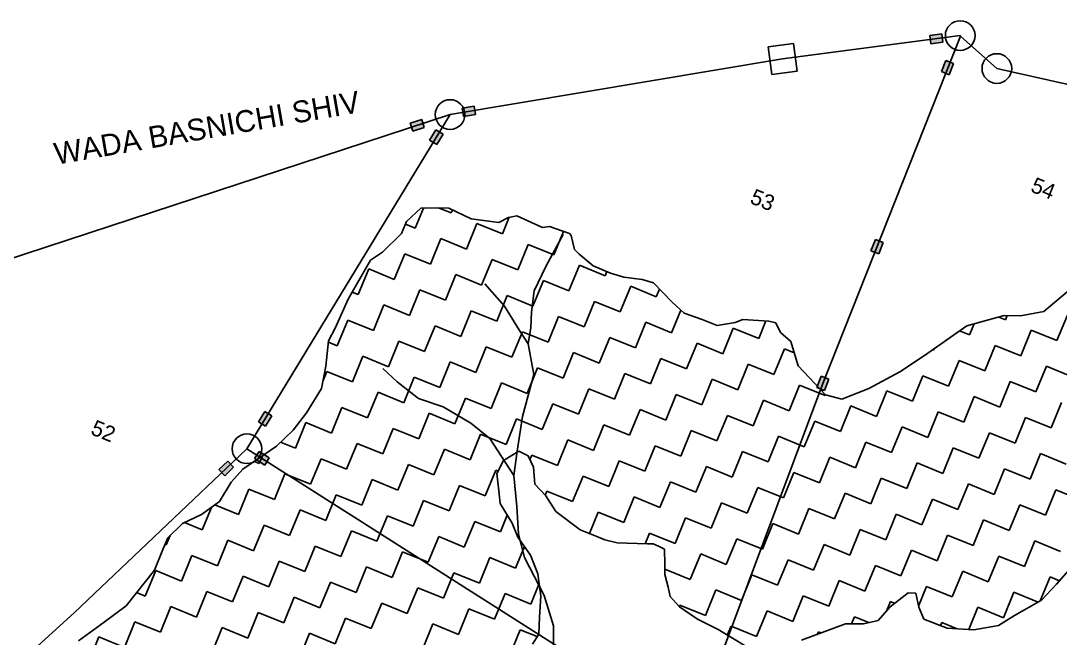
# Model space of a CAD drawing. Header units: metres. Extents: x 318181 to 320500, y 1884939 to 1886512.
# Drawn here: x 319371 to 319977, y 1886151 to 1886512 of the extents above; entities that cross this region are included whole.
import ezdxf

# ---------------------------------------------------------------- set-up
doc = ezdxf.new("R2010")
doc.units = ezdxf.units.M
for name, color, linetype in [('LINE_WATER', 4, 'Continuous'), ('POLY_HATCH', 12, 'Continuous'), ('POLY_PARCEL', 6, 'Continuous'), ('SYM_STONE', 1, 'Continuous'), ('TEXT_MAPOUT', 7, 'Continuous'), ('TEXT_PARCEL', 7, 'Continuous'), ('V_BOUND_LINE', 7, 'Continuous')]:
    doc.layers.add(name, color=color, linetype=linetype)
doc.styles.add('TEXT_MAP', font='')
doc.styles.get('TEXT_MAP').set_extended_font_data('Kruti Dev 050')

msp = doc.modelspace()

# ---------------------------------------------------------------- hatches: boundary and pattern name
for points in [[(319908.76, 1886499.49), (319908.12, 1886504.34), (319901.1, 1886503.42), (319901.74, 1886498.56)], [(319907.85, 1886482.26), (319912.4, 1886480.46), (319915.01, 1886487.04), (319910.46, 1886488.85)], [(319628.12, 1886460.88), (319628.92, 1886456.05), (319635.91, 1886457.21), (319635.1, 1886462.05)], [(319606.03, 1886449.7), (319604.51, 1886454.36), (319597.78, 1886452.15), (319599.31, 1886447.49)], [(319616.99, 1886445.79), (319612.8, 1886448.33), (319609.12, 1886442.28), (319613.31, 1886439.74)], [(319866.75, 1886377.7), (319871.31, 1886375.91), (319873.89, 1886382.5), (319869.33, 1886384.29)], [(319835.11, 1886297.78), (319839.7, 1886296.06), (319842.18, 1886302.7), (319837.6, 1886304.41)], [(319509.24, 1886277.85), (319513.42, 1886275.3), (319517.1, 1886281.36), (319512.91, 1886283.9)], [(319509.6, 1886260.54), (319506.97, 1886256.41), (319512.95, 1886252.61), (319515.57, 1886256.74)], [(319494.66, 1886251.25), (319491.29, 1886254.8), (319486.15, 1886249.93), (319489.53, 1886246.37)]]:
    msp.add_hatch(color=256).paths.add_polyline_path(points)

# ---------------------------------------------------------------- linework, layer by layer
for p, q in [((319901.1, 1886503.42), (319908.12, 1886504.34)), ((319901.74, 1886498.56), (319901.1, 1886503.42)), ((319908.76, 1886499.49), (319901.74, 1886498.56)), ((319908.12, 1886504.34), (319908.76, 1886499.49)), ((319907.85, 1886482.26), (319910.46, 1886488.85)), ((319910.46, 1886488.85), (319915.01, 1886487.04)), ((319915.01, 1886487.04), (319912.4, 1886480.46)), ((319912.4, 1886480.46), (319907.85, 1886482.26)), ((319628.12, 1886460.88), (319635.1, 1886462.05)), ((319628.92, 1886456.05), (319628.12, 1886460.88)), ((319635.91, 1886457.21), (319628.92, 1886456.05)), ((319635.1, 1886462.05), (319635.91, 1886457.21)), ((319597.78, 1886452.15), (319604.51, 1886454.36)), ((319599.31, 1886447.49), (319597.78, 1886452.15)), ((319604.51, 1886454.36), (319606.03, 1886449.7)), ((319606.03, 1886449.7), (319599.31, 1886447.49)), ((319609.12, 1886442.28), (319612.8, 1886448.33)), ((319612.8, 1886448.33), (319616.99, 1886445.79)), ((319616.99, 1886445.79), (319613.31, 1886439.74)), ((319613.31, 1886439.74), (319609.12, 1886442.28)), ((319866.75, 1886377.7), (319869.33, 1886384.29)), ((319869.33, 1886384.29), (319873.89, 1886382.5)), ((319871.31, 1886375.91), (319866.75, 1886377.7)), ((319873.89, 1886382.5), (319871.31, 1886375.91)), ((319835.11, 1886297.78), (319837.6, 1886304.41)), ((319837.6, 1886304.41), (319842.18, 1886302.7)), ((319842.18, 1886302.7), (319839.7, 1886296.06)), ((319839.7, 1886296.06), (319835.11, 1886297.78)), ((319509.24, 1886277.85), (319512.91, 1886283.9)), ((319512.91, 1886283.9), (319517.1, 1886281.36)), ((319517.1, 1886281.36), (319513.42, 1886275.3)), ((319513.42, 1886275.3), (319509.24, 1886277.85)), ((319506.97, 1886256.41), (319509.6, 1886260.54)), ((319512.95, 1886252.61), (319506.97, 1886256.41)), ((319509.6, 1886260.54), (319515.57, 1886256.74)), ((319515.57, 1886256.74), (319512.95, 1886252.61)), ((319486.15, 1886249.93), (319491.29, 1886254.8)), ((319494.66, 1886251.25), (319489.53, 1886246.37)), ((319491.29, 1886254.8), (319494.66, 1886251.25)), ((319489.53, 1886246.37), (319486.15, 1886249.93))]:
    msp.add_line(p, q)
for centre in [(319918.82, 1886503.28), (319940.21, 1886484.08), (319621.06, 1886457.22), (319502.55, 1886262.12)]:
    msp.add_circle(centre, 8.66)
at = {"layer": 'LINE_WATER'}
for p, q in [((319677.09, 1886368.96), (319687.15, 1886387.15)), ((319670.12, 1886354.38), (319677.09, 1886368.96)), ((319652.8, 1886345.24), (319641.35, 1886358.43)), ((319668.54, 1886342.06), (319670.12, 1886354.38)), ((319661.63, 1886331.1), (319652.8, 1886345.24)), ((319668.23, 1886332.86), (319668.54, 1886342.06)), ((319666.59, 1886323.39), (319661.63, 1886331.1)), ((319666.59, 1886323.39), (319668.23, 1886332.86)), ((319669.99, 1886305.39), (319666.59, 1886323.39)), ((319590.15, 1886301.11), (319581.8, 1886308.98)), ((319663.44, 1886280.9), (319669.99, 1886305.39)), ((319602.67, 1886291.53), (319590.15, 1886301.11)), ((319617.03, 1886286.48), (319602.67, 1886291.53)), ((319633.25, 1886277.02), (319617.03, 1886286.48)), ((319660.27, 1886260.72), (319663.44, 1886280.9)), ((319644.21, 1886268.08), (319633.25, 1886277.02)), ((319658.32, 1886246.51), (319644.21, 1886268.08)), ((319658.32, 1886246.51), (319660.27, 1886260.72)), ((319660.04, 1886228.38), (319658.32, 1886246.51)), ((319660.94, 1886212.2), (319660.04, 1886228.38)), ((319664.51, 1886198.59), (319660.94, 1886212.2)), ((319675.97, 1886176.48), (319664.51, 1886198.59)), ((319681.53, 1886158.8), (319675.97, 1886176.48)), ((319681.48, 1886146.26), (319681.53, 1886158.8))]:
    msp.add_line(p, q, dxfattribs=at)
at = {"layer": 'POLY_HATCH'}
for p, q in [((319595.66, 1886394.76), (319604.01, 1886402.47)), ((319604.01, 1886402.47), (319614.46, 1886402.65)), ((319614.46, 1886402.65), (319620.33, 1886402.48)), ((319620.33, 1886402.48), (319633.42, 1886396.39)), ((319633.42, 1886396.39), (319649.6, 1886394.23)), ((319649.6, 1886394.23), (319655.23, 1886397.12)), ((319655.23, 1886397.12), (319660.08, 1886398.1)), ((319660.08, 1886398.1), (319675.08, 1886391.24)), ((319592.81, 1886387.77), (319595.66, 1886394.76)), ((319675.08, 1886391.24), (319679.03, 1886391.84)), ((319679.03, 1886391.84), (319690.74, 1886387.8)), ((319581.64, 1886376.77), (319592.81, 1886387.77)), ((319690.74, 1886387.8), (319691.75, 1886386.65)), ((319691.75, 1886386.65), (319693.61, 1886378.48)), ((319693.61, 1886378.48), (319696.27, 1886375.91)), ((319561.56, 1886349.4), (319574.6, 1886372.24)), ((319574.6, 1886372.24), (319581.64, 1886376.77)), ((319696.27, 1886375.91), (319704.51, 1886368.84)), ((319704.51, 1886368.84), (319714.68, 1886364.69)), ((319714.68, 1886364.69), (319722.57, 1886362.21)), ((319722.57, 1886362.21), (319733.14, 1886360.85)), ((319733.14, 1886360.85), (319739.76, 1886358.89)), ((319739.76, 1886358.89), (319750.77, 1886347.72)), ((319967.72, 1886342.23), (319981.31, 1886353.73)), ((319553.92, 1886332.51), (319561.56, 1886349.4)), ((319750.77, 1886347.72), (319757.74, 1886341.17)), ((319757.74, 1886341.17), (319768.17, 1886337.65)), ((319954.06, 1886339.66), (319967.72, 1886342.23)), ((319768.17, 1886337.65), (319777.07, 1886334.02)), ((319777.07, 1886334.02), (319787.41, 1886335.72)), ((319787.41, 1886335.72), (319791.89, 1886337.6)), ((319791.89, 1886337.6), (319807.05, 1886336.6)), ((319807.05, 1886336.6), (319811.13, 1886335.67)), ((319811.13, 1886335.67), (319814.02, 1886330.04)), ((319922.78, 1886333.9), (319944.5, 1886339.86)), ((319944.5, 1886339.86), (319954.06, 1886339.66)), ((319550.17, 1886325.14), (319553.92, 1886332.51)), ((319814.02, 1886330.04), (319819.98, 1886324.65)), ((319897.92, 1886316.63), (319922.78, 1886333.9)), ((319548.54, 1886310.25), (319550.17, 1886325.14)), ((319819.98, 1886324.65), (319824.18, 1886310.43)), ((319883.57, 1886306.93), (319897.92, 1886316.63)), ((319546.09, 1886297.3), (319548.54, 1886310.25)), ((319824.18, 1886310.43), (319840.25, 1886293.49)), ((319865.53, 1886297.25), (319883.57, 1886306.93)), ((319537.32, 1886283.09), (319546.09, 1886297.3)), ((319840.25, 1886293.49), (319849.67, 1886291.13)), ((319849.67, 1886291.13), (319865.53, 1886297.25)), ((319529.47, 1886272.96), (319537.32, 1886283.09)), ((319519.71, 1886263.6), (319529.47, 1886272.96)), ((319500.11, 1886250.11), (319519.71, 1886263.6)), ((319661.14, 1886260.7), (319652.22, 1886255.18)), ((319666.71, 1886258.01), (319661.14, 1886260.7)), ((319669.81, 1886251.33), (319666.71, 1886258.01)), ((319652.22, 1886255.18), (319648.3, 1886247.63)), ((319670.51, 1886241.4), (319669.81, 1886251.33)), ((319493.3, 1886242.52), (319500.11, 1886250.11)), ((319648.3, 1886247.63), (319649.6, 1886237.53)), ((319486.46, 1886231.23), (319493.3, 1886242.52)), ((319676.91, 1886234.62), (319670.51, 1886241.4)), ((319649.6, 1886237.53), (319650.33, 1886230.15)), ((319682.79, 1886225.56), (319676.91, 1886234.62)), ((319475.96, 1886223.66), (319486.46, 1886231.23)), ((319650.33, 1886230.15), (319657.27, 1886218.58)), ((319464.96, 1886218.52), (319475.96, 1886223.66)), ((319697.1, 1886214.72), (319682.79, 1886225.56)), ((319456.35, 1886210.17), (319464.96, 1886218.52)), ((319657.27, 1886218.58), (319660.65, 1886210.54)), ((319706.74, 1886210.79), (319697.1, 1886214.72)), ((319453.5, 1886203.19), (319456.35, 1886210.17)), ((319660.65, 1886210.54), (319668.02, 1886200.03)), ((319711.38, 1886208.89), (319706.74, 1886210.79)), ((319718.6, 1886207.19), (319711.38, 1886208.89)), ((319448.57, 1886191.12), (319453.5, 1886203.19)), ((319724.33, 1886206.93), (319718.6, 1886207.19)), ((319736.29, 1886206.63), (319724.33, 1886206.93)), ((319739.58, 1886206.53), (319736.29, 1886206.63)), ((319742.79, 1886205.22), (319739.58, 1886206.53)), ((319746.22, 1886203.4), (319742.79, 1886205.22)), ((319746.37, 1886194.6), (319746.22, 1886203.4)), ((319668.02, 1886200.03), (319672.32, 1886189.13)), ((319431.98, 1886170.47), (319448.57, 1886191.12)), ((319746.47, 1886188.73), (319746.37, 1886194.6)), ((319983.66, 1886192.76), (319975.08, 1886182.95)), ((319672.32, 1886189.13), (319674.02, 1886175.95)), ((319748.43, 1886181.28), (319746.47, 1886188.73)), ((319749.53, 1886175.83), (319748.43, 1886181.28)), ((319888.47, 1886177.94), (319878.03, 1886169.72)), ((319892.98, 1886177.77), (319888.47, 1886177.94)), ((319894.64, 1886169.6), (319892.98, 1886177.77)), ((319975.08, 1886182.95), (319966.28, 1886173.64)), ((319674.02, 1886175.95), (319673.21, 1886163.79)), ((319755.01, 1886169.85), (319749.53, 1886175.83)), ((319966.28, 1886173.64), (319950.53, 1886164.67)), ((319419.16, 1886160.88), (319431.98, 1886170.47)), ((319765.41, 1886162.69), (319755.01, 1886169.85)), ((319878.03, 1886169.72), (319871.03, 1886161.76)), ((319897.6, 1886162.56), (319894.64, 1886169.6)), ((319404.3, 1886149.91), (319419.16, 1886160.88)), ((319673.21, 1886163.79), (319672.93, 1886153.91)), ((319777.47, 1886156.51), (319765.41, 1886162.69)), ((319851.97, 1886159.97), (319826.19, 1886150.35)), ((319862.35, 1886159.89), (319851.97, 1886159.97)), ((319871.03, 1886161.76), (319862.35, 1886159.89)), ((319911.31, 1886157.38), (319897.6, 1886162.56)), ((319950.53, 1886164.67), (319941.11, 1886158.94)), ((319672.93, 1886153.91), (319669.24, 1886147.93)), ((319795.23, 1886145.93), (319777.47, 1886156.51)), ((319926.77, 1886156.48), (319911.31, 1886157.38)), ((319941.11, 1886158.94), (319926.77, 1886156.48))]:
    msp.add_line(p, q, dxfattribs=at)
at = {"layer": 'POLY_HATCH', "linetype": 'Continuous'}
for p, q in [((319600.74, 1886390.9), (319605.48, 1886402.5)), ((319614.7, 1886402.64), (319621.8, 1886399.74)), ((319621.8, 1886399.74), (319622.5, 1886401.47)), ((319651.71, 1886387.53), (319655.66, 1886397.21)), ((319595.04, 1886393.22), (319600.74, 1886390.9)), ((319630.65, 1886378.68), (319636.76, 1886393.64)), ((319636.76, 1886393.64), (319651.71, 1886387.53)), ((319609.59, 1886369.83), (319615.69, 1886384.79)), ((319615.69, 1886384.79), (319630.65, 1886378.68)), ((319681.62, 1886375.31), (319687.22, 1886389.02)), ((319660.56, 1886366.47), (319666.67, 1886381.42)), ((319666.67, 1886381.42), (319681.62, 1886375.31)), ((319588.52, 1886360.99), (319594.63, 1886375.94)), ((319594.63, 1886375.94), (319609.59, 1886369.83)), ((319639.5, 1886357.62), (319645.6, 1886372.57)), ((319645.6, 1886372.57), (319660.56, 1886366.47)), ((319567.46, 1886352.14), (319573.57, 1886367.09)), ((319573.57, 1886367.09), (319588.52, 1886360.99)), ((319690.47, 1886354.25), (319696.58, 1886369.21)), ((319696.58, 1886369.21), (319711.53, 1886363.1)), ((319711.53, 1886363.1), (319712.54, 1886365.56)), ((319618.43, 1886348.77), (319624.54, 1886363.73)), ((319624.54, 1886363.73), (319639.5, 1886357.62)), ((319669.41, 1886345.4), (319675.52, 1886360.36)), ((319675.52, 1886360.36), (319690.47, 1886354.25)), ((319563.94, 1886353.57), (319567.46, 1886352.14)), ((319597.37, 1886339.92), (319603.48, 1886354.88)), ((319603.48, 1886354.88), (319618.43, 1886348.77)), ((319720.38, 1886342.03), (319726.49, 1886356.99)), ((319726.49, 1886356.99), (319741.45, 1886350.88)), ((319741.45, 1886350.88), (319743.26, 1886355.33)), ((319648.34, 1886336.55), (319654.45, 1886351.51)), ((319654.45, 1886351.51), (319669.41, 1886345.4)), ((319699.32, 1886333.19), (319705.43, 1886348.14)), ((319705.43, 1886348.14), (319720.38, 1886342.03)), ((319576.31, 1886331.07), (319582.41, 1886346.03)), ((319582.41, 1886346.03), (319597.37, 1886339.92)), ((319627.28, 1886327.71), (319633.39, 1886342.66)), ((319633.39, 1886342.66), (319648.34, 1886336.55)), ((319750.29, 1886329.82), (319755.71, 1886343.08)), ((319555.24, 1886322.23), (319561.35, 1886337.18)), ((319561.35, 1886337.18), (319576.31, 1886331.07)), ((319678.26, 1886324.34), (319684.36, 1886339.29)), ((319684.36, 1886339.29), (319699.32, 1886333.19)), ((319729.23, 1886320.97), (319735.34, 1886335.93)), ((319735.34, 1886335.93), (319750.29, 1886329.82)), ((319801.27, 1886326.45), (319805.45, 1886336.7)), ((319941.42, 1886339.01), (319945.34, 1886337.41)), ((319945.34, 1886337.41), (319946.33, 1886339.82)), ((319975.25, 1886325.2), (319981.36, 1886340.15)), ((319606.22, 1886318.86), (319612.33, 1886333.81)), ((319612.33, 1886333.81), (319627.28, 1886327.71)), ((319657.19, 1886315.49), (319663.3, 1886330.45)), ((319663.3, 1886330.45), (319678.26, 1886324.34)), ((319780.2, 1886317.6), (319786.31, 1886332.56)), ((319786.31, 1886332.56), (319801.27, 1886326.45)), ((319918.49, 1886330.93), (319924.28, 1886328.56)), ((319924.28, 1886328.56), (319926.93, 1886335.04)), ((319954.19, 1886316.35), (319960.3, 1886331.3)), ((319960.3, 1886331.3), (319975.25, 1886325.2)), ((319550.08, 1886324.33), (319555.24, 1886322.23)), ((319585.15, 1886310.01), (319591.26, 1886324.97)), ((319591.26, 1886324.97), (319606.22, 1886318.86)), ((319708.17, 1886312.12), (319714.27, 1886327.08)), ((319714.27, 1886327.08), (319729.23, 1886320.97)), ((319759.14, 1886308.76), (319765.25, 1886323.71)), ((319765.25, 1886323.71), (319780.2, 1886317.6)), ((319636.13, 1886306.64), (319642.24, 1886321.6)), ((319642.24, 1886321.6), (319657.19, 1886315.49)), ((319687.1, 1886303.28), (319693.21, 1886318.23)), ((319693.21, 1886318.23), (319708.17, 1886312.12)), ((319810.12, 1886305.39), (319816.22, 1886320.34)), ((319816.22, 1886320.34), (319821.94, 1886318.01)), ((319902.68, 1886319.94), (319903.22, 1886319.72)), ((319903.22, 1886319.72), (319903.56, 1886320.55)), ((319933.13, 1886307.5), (319939.24, 1886322.46)), ((319939.24, 1886322.46), (319954.19, 1886316.35)), ((319564.09, 1886301.16), (319570.2, 1886316.12)), ((319570.2, 1886316.12), (319585.15, 1886310.01)), ((319615.07, 1886297.79), (319621.17, 1886312.75)), ((319621.17, 1886312.75), (319636.13, 1886306.64)), ((319738.08, 1886299.91), (319744.19, 1886314.86)), ((319744.19, 1886314.86), (319759.14, 1886308.76)), ((319789.05, 1886296.54), (319795.16, 1886311.5)), ((319795.16, 1886311.5), (319810.12, 1886305.39)), ((319912.06, 1886298.65), (319918.17, 1886313.61)), ((319918.17, 1886313.61), (319933.13, 1886307.5)), ((319546.97, 1886301.97), (319549.14, 1886307.27)), ((319549.14, 1886307.27), (319564.09, 1886301.16)), ((319666.04, 1886294.43), (319672.15, 1886309.38)), ((319672.15, 1886309.38), (319687.1, 1886303.28)), ((319717.01, 1886291.06), (319723.12, 1886306.02)), ((319723.12, 1886306.02), (319738.08, 1886299.91)), ((319891, 1886289.8), (319897.11, 1886304.76)), ((319897.11, 1886304.76), (319912.06, 1886298.65)), ((319963.04, 1886295.28), (319969.15, 1886310.24)), ((319969.15, 1886310.24), (319984.1, 1886304.13)), ((319594, 1886288.95), (319600.11, 1886303.9)), ((319600.11, 1886303.9), (319615.07, 1886297.79)), ((319644.98, 1886285.58), (319651.08, 1886300.54)), ((319651.08, 1886300.54), (319666.04, 1886294.43)), ((319767.99, 1886287.69), (319774.1, 1886302.65)), ((319774.1, 1886302.65), (319789.05, 1886296.54)), ((319818.96, 1886284.32), (319825.07, 1886299.28)), ((319825.07, 1886299.28), (319840.03, 1886293.17)), ((319941.98, 1886286.44), (319948.08, 1886301.39)), ((319948.08, 1886301.39), (319963.04, 1886295.28)), ((319572.94, 1886280.1), (319579.05, 1886295.05)), ((319579.05, 1886295.05), (319594, 1886288.95)), ((319695.95, 1886282.21), (319702.06, 1886297.17)), ((319702.06, 1886297.17), (319717.01, 1886291.06)), ((319746.93, 1886278.84), (319753.03, 1886293.8)), ((319753.03, 1886293.8), (319767.99, 1886287.69)), ((319840.03, 1886293.17), (319840.19, 1886293.56)), ((319869.94, 1886280.96), (319876.05, 1886295.91)), ((319876.05, 1886295.91), (319891, 1886289.8)), ((319543.01, 1886292.32), (319543.03, 1886292.31)), ((319543.03, 1886292.31), (319543.06, 1886292.4)), ((319623.91, 1886276.73), (319630.02, 1886291.69)), ((319630.02, 1886291.69), (319644.98, 1886285.58)), ((319674.89, 1886273.36), (319681, 1886288.32)), ((319681, 1886288.32), (319695.95, 1886282.21)), ((319797.9, 1886275.48), (319804.01, 1886290.43)), ((319804.01, 1886290.43), (319818.96, 1886284.32)), ((319848.87, 1886272.11), (319854.98, 1886287.06)), ((319854.98, 1886287.06), (319869.94, 1886280.96)), ((319920.91, 1886277.59), (319927.02, 1886292.54)), ((319927.02, 1886292.54), (319941.98, 1886286.44)), ((319971.89, 1886274.22), (319977.99, 1886289.18)), ((319551.88, 1886271.25), (319557.98, 1886286.21)), ((319557.98, 1886286.21), (319572.94, 1886280.1)), ((319602.85, 1886267.88), (319608.96, 1886282.84)), ((319608.96, 1886282.84), (319623.91, 1886276.73)), ((319725.86, 1886270), (319731.97, 1886284.95)), ((319731.97, 1886284.95), (319746.93, 1886278.84)), ((319776.84, 1886266.63), (319782.94, 1886281.58)), ((319782.94, 1886281.58), (319797.9, 1886275.48)), ((319899.85, 1886268.74), (319905.96, 1886283.7)), ((319905.96, 1886283.7), (319920.91, 1886277.59)), ((319530.81, 1886262.4), (319536.92, 1886277.36)), ((319536.92, 1886277.36), (319551.88, 1886271.25)), ((319653.82, 1886264.52), (319659.93, 1886279.47)), ((319659.93, 1886279.47), (319674.89, 1886273.36)), ((319704.8, 1886261.15), (319710.91, 1886276.1)), ((319710.91, 1886276.1), (319725.86, 1886270)), ((319827.81, 1886263.26), (319833.92, 1886278.22)), ((319833.92, 1886278.22), (319848.87, 1886272.11)), ((319878.79, 1886259.89), (319884.89, 1886274.85)), ((319884.89, 1886274.85), (319899.85, 1886268.74)), ((319950.82, 1886265.37), (319956.93, 1886280.33)), ((319956.93, 1886280.33), (319971.89, 1886274.22)), ((319581.79, 1886259.04), (319587.89, 1886273.99)), ((319587.89, 1886273.99), (319602.85, 1886267.88)), ((319632.76, 1886255.67), (319638.87, 1886270.62)), ((319638.87, 1886270.62), (319653.82, 1886264.52)), ((319755.77, 1886257.78), (319761.88, 1886272.74)), ((319761.88, 1886272.74), (319776.84, 1886266.63)), ((319806.75, 1886254.41), (319812.86, 1886269.37)), ((319812.86, 1886269.37), (319827.81, 1886263.26)), ((319929.76, 1886256.53), (319935.87, 1886271.48)), ((319935.87, 1886271.48), (319950.82, 1886265.37)), ((319522.15, 1886265.94), (319530.81, 1886262.4)), ((319560.72, 1886250.19), (319566.83, 1886265.14)), ((319566.83, 1886265.14), (319581.79, 1886259.04)), ((319683.74, 1886252.3), (319689.84, 1886267.26)), ((319689.84, 1886267.26), (319704.8, 1886261.15)), ((319734.71, 1886248.93), (319740.82, 1886263.89)), ((319740.82, 1886263.89), (319755.77, 1886257.78)), ((319857.72, 1886251.05), (319863.83, 1886266)), ((319863.83, 1886266), (319878.79, 1886259.89)), ((319908.7, 1886247.68), (319914.8, 1886262.63)), ((319914.8, 1886262.63), (319929.76, 1886256.53)), ((319509.75, 1886253.56), (319511.56, 1886257.99)), ((319539.66, 1886241.34), (319545.77, 1886256.3)), ((319545.77, 1886256.3), (319560.72, 1886250.19)), ((319611.7, 1886246.82), (319617.81, 1886261.78)), ((319617.81, 1886261.78), (319632.76, 1886255.67)), ((319667.72, 1886255.82), (319668.78, 1886258.41)), ((319668.78, 1886258.41), (319683.74, 1886252.3)), ((319785.68, 1886245.57), (319791.79, 1886260.52)), ((319791.79, 1886260.52), (319806.75, 1886254.41)), ((319836.66, 1886242.2), (319842.77, 1886257.15)), ((319842.77, 1886257.15), (319857.72, 1886251.05)), ((319959.67, 1886244.31), (319965.78, 1886259.27)), ((319965.78, 1886259.27), (319980.73, 1886253.16)), ((319506.84, 1886254.74), (319509.75, 1886253.56)), ((319590.63, 1886237.97), (319596.74, 1886252.93)), ((319596.74, 1886252.93), (319611.7, 1886246.82)), ((319713.65, 1886240.09), (319719.75, 1886255.04)), ((319719.75, 1886255.04), (319734.71, 1886248.93)), ((319764.62, 1886236.72), (319770.73, 1886251.67)), ((319770.73, 1886251.67), (319785.68, 1886245.57)), ((319887.63, 1886238.83), (319893.74, 1886253.79)), ((319893.74, 1886253.79), (319908.7, 1886247.68)), ((319938.61, 1886235.46), (319944.72, 1886250.42)), ((319944.72, 1886250.42), (319959.67, 1886244.31)), ((319518.6, 1886232.49), (319524.7, 1886247.45)), ((319524.7, 1886247.45), (319539.66, 1886241.34)), ((319641.61, 1886234.6), (319647.72, 1886249.56)), ((319647.72, 1886249.56), (319649.03, 1886249.02)), ((319692.58, 1886231.24), (319698.69, 1886246.19)), ((319698.69, 1886246.19), (319713.65, 1886240.09)), ((319815.6, 1886233.35), (319821.7, 1886248.31)), ((319821.7, 1886248.31), (319836.66, 1886242.2)), ((319866.57, 1886229.98), (319872.68, 1886244.94)), ((319872.68, 1886244.94), (319887.63, 1886238.83)), ((319497.53, 1886223.64), (319503.64, 1886238.6)), ((319503.64, 1886238.6), (319518.6, 1886232.49)), ((319569.57, 1886229.12), (319575.68, 1886244.08)), ((319575.68, 1886244.08), (319590.63, 1886237.97)), ((319620.55, 1886225.76), (319626.65, 1886240.71)), ((319626.65, 1886240.71), (319641.61, 1886234.6)), ((319743.56, 1886227.87), (319749.67, 1886242.83)), ((319749.67, 1886242.83), (319764.62, 1886236.72)), ((319794.53, 1886224.5), (319800.64, 1886239.46)), ((319800.64, 1886239.46), (319815.6, 1886233.35)), ((319917.54, 1886226.61), (319923.65, 1886241.57)), ((319923.65, 1886241.57), (319938.61, 1886235.46)), ((319968.52, 1886223.25), (319974.63, 1886238.2)), ((319974.63, 1886238.2), (319989.58, 1886232.09)), ((319548.51, 1886220.28), (319554.62, 1886235.23)), ((319554.62, 1886235.23), (319569.57, 1886229.12)), ((319676.63, 1886234.91), (319677.63, 1886237.34)), ((319677.63, 1886237.34), (319692.58, 1886231.24)), ((319722.49, 1886219.02), (319728.6, 1886233.98)), ((319728.6, 1886233.98), (319743.56, 1886227.87)), ((319845.51, 1886221.13), (319851.61, 1886236.09)), ((319851.61, 1886236.09), (319866.57, 1886229.98)), ((319896.48, 1886217.77), (319902.59, 1886232.72)), ((319902.59, 1886232.72), (319917.54, 1886226.61)), ((319476.47, 1886214.8), (319481.81, 1886227.88)), ((319483.75, 1886229.27), (319497.53, 1886223.64)), ((319527.44, 1886211.43), (319533.55, 1886226.38)), ((319533.55, 1886226.38), (319548.51, 1886220.28)), ((319599.48, 1886216.91), (319605.59, 1886231.86)), ((319605.59, 1886231.86), (319620.55, 1886225.76)), ((319773.47, 1886215.65), (319779.58, 1886230.61)), ((319779.58, 1886230.61), (319794.53, 1886224.5)), ((319824.44, 1886212.29), (319830.55, 1886227.24)), ((319830.55, 1886227.24), (319845.51, 1886221.13)), ((319947.46, 1886214.4), (319953.56, 1886229.35)), ((319953.56, 1886229.35), (319968.52, 1886223.25)), ((319578.42, 1886208.06), (319584.53, 1886223.02)), ((319584.53, 1886223.02), (319599.48, 1886216.91)), ((319650.46, 1886213.54), (319654.44, 1886223.3)), ((319702.4, 1886212.56), (319707.54, 1886225.13)), ((319707.54, 1886225.13), (319722.49, 1886219.02)), ((319752.41, 1886206.81), (319758.51, 1886221.76)), ((319758.51, 1886221.76), (319773.47, 1886215.65)), ((319875.42, 1886208.92), (319881.53, 1886223.87)), ((319881.53, 1886223.87), (319896.48, 1886217.77)), ((319926.39, 1886205.55), (319932.5, 1886220.51)), ((319932.5, 1886220.51), (319947.46, 1886214.4)), ((319466.07, 1886219.04), (319476.47, 1886214.8)), ((319506.38, 1886202.58), (319512.49, 1886217.54)), ((319512.49, 1886217.54), (319527.44, 1886211.43)), ((319557.36, 1886199.21), (319563.46, 1886214.17)), ((319563.46, 1886214.17), (319578.42, 1886208.06)), ((319629.39, 1886204.69), (319635.5, 1886219.65)), ((319635.5, 1886219.65), (319650.46, 1886213.54)), ((319803.38, 1886203.44), (319809.49, 1886218.39)), ((319809.49, 1886218.39), (319824.44, 1886212.29)), ((319854.35, 1886200.07), (319860.46, 1886215.03)), ((319860.46, 1886215.03), (319875.42, 1886208.92)), ((319455.41, 1886205.95), (319457.64, 1886211.42)), ((319485.32, 1886193.73), (319491.43, 1886208.69)), ((319491.43, 1886208.69), (319506.38, 1886202.58)), ((319608.33, 1886195.85), (319614.44, 1886210.8)), ((319614.44, 1886210.8), (319629.39, 1886204.69)), ((319734.9, 1886206.66), (319737.45, 1886212.91)), ((319737.45, 1886212.91), (319752.41, 1886206.81)), ((319782.32, 1886194.59), (319788.42, 1886209.55)), ((319788.42, 1886209.55), (319803.38, 1886203.44)), ((319905.33, 1886196.7), (319911.44, 1886211.66)), ((319911.44, 1886211.66), (319926.39, 1886205.55)), ((319956.3, 1886193.34), (319962.41, 1886208.29)), ((319962.41, 1886208.29), (319977.37, 1886202.18)), ((319454.74, 1886206.22), (319455.41, 1886205.95)), ((319536.29, 1886190.37), (319542.4, 1886205.32)), ((319542.4, 1886205.32), (319557.36, 1886199.21)), ((319587.27, 1886187), (319593.37, 1886201.95)), ((319593.37, 1886201.95), (319608.33, 1886195.85)), ((319659.3, 1886192.48), (319664.46, 1886205.11)), ((319833.29, 1886191.22), (319839.4, 1886206.18)), ((319839.4, 1886206.18), (319854.35, 1886200.07)), ((319884.27, 1886187.86), (319890.37, 1886202.81)), ((319890.37, 1886202.81), (319905.33, 1886196.7)), ((319464.25, 1886184.89), (319470.36, 1886199.84)), ((319470.36, 1886199.84), (319485.32, 1886193.73)), ((319515.23, 1886181.52), (319521.34, 1886196.47)), ((319521.34, 1886196.47), (319536.29, 1886190.37)), ((319638.24, 1886183.63), (319644.35, 1886198.59)), ((319644.35, 1886198.59), (319659.3, 1886192.48)), ((319761.25, 1886185.74), (319767.36, 1886200.7)), ((319767.36, 1886200.7), (319782.32, 1886194.59)), ((319812.23, 1886182.38), (319818.34, 1886197.33)), ((319818.34, 1886197.33), (319833.29, 1886191.22)), ((319935.24, 1886184.49), (319941.35, 1886199.44)), ((319941.35, 1886199.44), (319956.3, 1886193.34)), ((319443.19, 1886176.04), (319449.3, 1886190.99)), ((319449.3, 1886190.99), (319464.25, 1886184.89)), ((319566.2, 1886178.15), (319572.31, 1886193.11)), ((319572.31, 1886193.11), (319587.27, 1886187)), ((319617.18, 1886174.78), (319623.29, 1886189.74)), ((319623.29, 1886189.74), (319638.24, 1886183.63)), ((319746.42, 1886191.8), (319761.25, 1886185.74)), ((319863.2, 1886179.01), (319869.31, 1886193.96)), ((319869.31, 1886193.96), (319884.27, 1886187.86)), ((319914.18, 1886175.64), (319920.28, 1886190.6)), ((319920.28, 1886190.6), (319935.24, 1886184.49)), ((319494.17, 1886172.67), (319500.27, 1886187.63)), ((319500.27, 1886187.63), (319515.23, 1886181.52)), ((319545.14, 1886169.3), (319551.25, 1886184.26)), ((319551.25, 1886184.26), (319566.2, 1886178.15)), ((319791.16, 1886173.53), (319797.27, 1886188.48)), ((319797.27, 1886188.48), (319812.23, 1886182.38)), ((319842.14, 1886170.16), (319848.25, 1886185.12)), ((319848.25, 1886185.12), (319863.2, 1886179.01)), ((319965.54, 1886173.22), (319971.26, 1886187.23)), ((319971.26, 1886187.23), (319976.83, 1886184.95)), ((319438.12, 1886178.11), (319443.19, 1886176.04)), ((319473.1, 1886163.82), (319479.21, 1886178.78)), ((319479.21, 1886178.78), (319494.17, 1886172.67)), ((319596.11, 1886165.93), (319602.22, 1886180.89)), ((319602.22, 1886180.89), (319617.18, 1886174.78)), ((319647.09, 1886162.57), (319653.2, 1886177.52)), ((319653.2, 1886177.52), (319668.15, 1886171.41)), ((319668.15, 1886171.41), (319673.05, 1886183.41)), ((319770.1, 1886164.68), (319776.21, 1886179.64)), ((319776.21, 1886179.64), (319791.16, 1886173.53)), ((319894.52, 1886170.23), (319899.22, 1886181.75)), ((319899.22, 1886181.75), (319914.18, 1886175.64)), ((319944.09, 1886163.42), (319950.2, 1886178.38)), ((319950.2, 1886178.38), (319964.41, 1886172.58)), ((319524.08, 1886160.45), (319530.18, 1886175.41)), ((319530.18, 1886175.41), (319545.14, 1886169.3)), ((319575.05, 1886157.09), (319581.16, 1886172.04)), ((319581.16, 1886172.04), (319596.11, 1886165.93)), ((319821.08, 1886161.31), (319827.18, 1886176.27)), ((319827.18, 1886176.27), (319842.14, 1886170.16)), ((319875.84, 1886167.23), (319878.16, 1886172.9)), ((319878.16, 1886172.9), (319880.73, 1886171.85)), ((319452.04, 1886154.97), (319458.15, 1886169.93)), ((319458.15, 1886169.93), (319473.1, 1886163.82)), ((319503.01, 1886151.61), (319509.12, 1886166.56)), ((319509.12, 1886166.56), (319524.08, 1886160.45)), ((319626.03, 1886153.72), (319632.13, 1886168.67)), ((319632.13, 1886168.67), (319647.09, 1886162.57)), ((319754.84, 1886170.03), (319755.15, 1886170.79)), ((319755.15, 1886170.79), (319770.1, 1886164.68)), ((319800.01, 1886152.46), (319806.12, 1886167.42)), ((319806.12, 1886167.42), (319821.08, 1886161.31)), ((319923.87, 1886156.64), (319929.13, 1886169.53)), ((319929.13, 1886169.53), (319944.09, 1886163.42)), ((319430.98, 1886146.13), (319437.08, 1886161.08)), ((319437.08, 1886161.08), (319452.04, 1886154.97)), ((319553.99, 1886148.24), (319560.1, 1886163.19)), ((319560.1, 1886163.19), (319575.05, 1886157.09)), ((319604.96, 1886144.87), (319611.07, 1886159.83)), ((319611.07, 1886159.83), (319626.03, 1886153.72)), ((319855.42, 1886159.94), (319857.09, 1886164.05)), ((319857.09, 1886164.05), (319865.58, 1886160.59)), ((319907.33, 1886158.88), (319908.07, 1886160.68)), ((319908.07, 1886160.68), (319916.97, 1886157.05)), ((319481.95, 1886142.76), (319488.06, 1886157.71)), ((319488.06, 1886157.71), (319503.01, 1886151.61)), ((319532.92, 1886139.39), (319539.03, 1886154.35)), ((319539.03, 1886154.35), (319553.99, 1886148.24)), ((319655.94, 1886141.5), (319662.04, 1886156.46)), ((319662.04, 1886156.46), (319672, 1886152.4)), ((319782.9, 1886153.28), (319785.06, 1886158.57)), ((319785.06, 1886158.57), (319800.01, 1886152.46)), ((319835.46, 1886153.81), (319836.03, 1886155.2)), ((319836.03, 1886155.2), (319837.54, 1886154.59)), ((319409.91, 1886137.28), (319416.02, 1886152.23)), ((319416.02, 1886152.23), (319430.98, 1886146.13))]:
    msp.add_line(p, q, dxfattribs=at)
at = {"layer": 'POLY_PARCEL'}
for p, q in [((319838.65, 1886300.24), (319919.08, 1886503.05)), ((319621.06, 1886457.22), (319502.55, 1886262.12)), ((319762.65, 1886097.19), (319838.65, 1886300.24)), ((319401.68, 1886166.31), (319502.55, 1886262.12)), ((319502.55, 1886262.12), (319762.26, 1886096.93)), ((319224.8, 1886005.86), (319401.68, 1886166.31))]:
    msp.add_line(p, q, dxfattribs=at)
at = {"layer": 'SYM_STONE'}
for p, q in [((319821.46, 1886498.69), (319806.75, 1886496.76)), ((319806.75, 1886496.76), (319808.87, 1886480.61)), ((319823.58, 1886482.54), (319821.46, 1886498.69)), ((319808.87, 1886480.61), (319823.58, 1886482.54))]:
    msp.add_line(p, q, dxfattribs=at)
at = {"layer": 'V_BOUND_LINE'}
for p, q in [((319918.82, 1886503.28), (319815.16, 1886489.65)), ((319919.08, 1886503.05), (319918.82, 1886503.28)), ((319940.21, 1886484.08), (319919.08, 1886503.05)), ((319815.16, 1886489.65), (319621.06, 1886457.22)), ((320054.76, 1886458.23), (319940.21, 1886484.08)), ((319621.06, 1886457.22), (319360.17, 1886371.52))]:
    msp.add_line(p, q, dxfattribs=at)

# ---------------------------------------------------------------- texts
at = {"layer": 'TEXT_MAPOUT'}
msp.add_text('WADA BASNICHI SHIV', height=12.7202, rotation=9.80276, dxfattribs=at).set_placement((319391.26, 1886427.87))
at = {"layer": 'TEXT_PARCEL', "style": 'TEXT_MAP'}
for s, p in [('54', (319959.32, 1886412.44)), ('53', (319795.51, 1886405.71)), ('52', (319410.72, 1886270.77))]:
    msp.add_text(s, height=9.159, rotation=337.78522, dxfattribs=at).set_placement(p)

doc.saveas('drawing.dxf')
